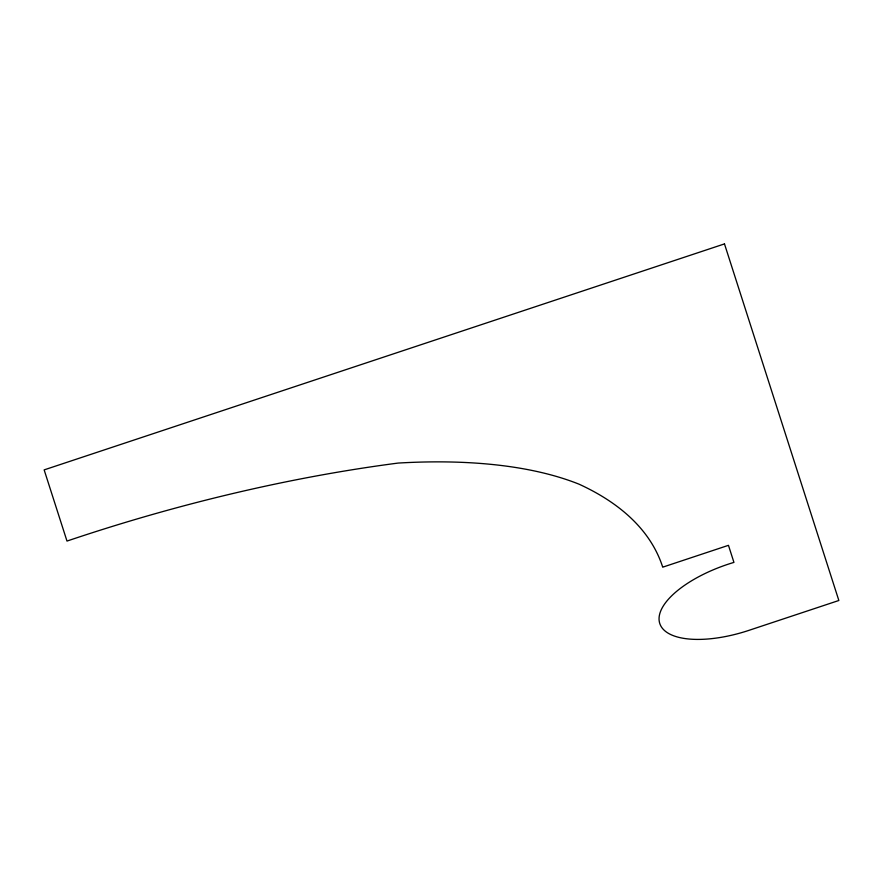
<?xml version="1.0" encoding="UTF-8"?>
<svg xmlns="http://www.w3.org/2000/svg" width="883" height="883" viewBox="0 0 883 883"><rect width="100%" height="100%" fill="white"/><g stroke="black" fill="none" stroke-linecap="round" stroke-linejoin="round"><path stroke-width="1.32" d="M724.479 243.907L44.15 469.888L66.987 541.069A786.598 328.697 -18.5 0 1 398.167 463.067A466.069 194.757 -18.5 0 1 578.994 484.16A609.833 254.834 -18.5 0 1 662.714 567.173L728.464 545.33L733.939 562.394A82.958 34.669 -18.5 0 0 659.469 622.427A82.958 34.669 -18.5 0 0 750.208 629.932L838.85 600.495L724.479 243.907"/></g></svg>
